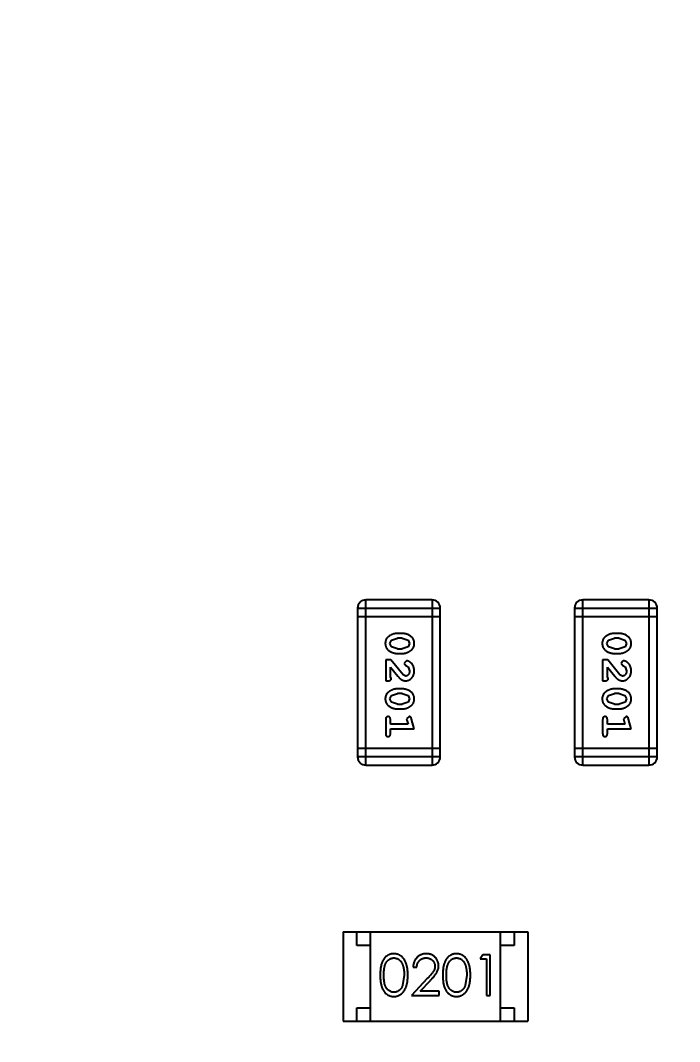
# Model space of a CAD drawing. Header units: inches. Extents: x -13 to 240, y -18 to 126.
# Drawn here: x 206.231 to 208.662, y 92.126 to 95.894 of the extents above; entities that cross this region are included whole.
import ezdxf

# ---------------------------------------------------------------- set-up
doc = ezdxf.new("R2010")
doc.units = ezdxf.units.IN
doc.header["$LTSCALE"] = 1.21
doc.header["$MEASUREMENT"] = 0
doc.header["$PDMODE"] = 3
doc.header["$PDSIZE"] = 0.3125
doc.layers.get('0').update_dxf_attribs({"linetype": 'CONTINUOUS'})
doc.layers.get('Defpoints').update_dxf_attribs({"linetype": 'CONTINUOUS'})
doc.layers.add('DIM', color=3, linetype='CONTINUOUS')
doc.styles.get("Standard").update_dxf_attribs({"font": 'txt', "width": 0.8})
doc.dimstyles.get("Standard").update_dxf_attribs({"dimtxt": 0.15625, "dimasz": 0.1875, "dimexe": 0.125, "dimexo": 0.0625, "dimgap": 0.09, "dimtad": 0, "dimtih": 1, "dimtoh": 1, "dimzin": 4, "dimdsep": 46, "dimtxsty": 'Standard', "dimblk": '_FILLED', "dimblk1": '_FILLED', "dimblk2": '_FILLED', "dimcen": 0.09, "dimazin": 1, "dimtp": 0.01, "dimtm": 0.01, "dimtfac": 1, "dimtofl": 0, "dimtmove": 0, "dimatfit": 3, "dimldrblk": '_FILLED', "dimfxl": 1, "dimtolj": 1, "dimtzin": 4, "dimarcsym": 0})

# ---------------------------------------------------------------- blocks, each defined once
blk = doc.blocks.new('_FILLED')
at = {"color": 0, "linetype": 'ByBlock'}
blk.add_solid([(0, 0), (-1, 0.1667), (-1, -0.1667)], dxfattribs=at)
blk = doc.blocks.new('*D57')
at = {"layer": 'Defpoints', "color": 0}
for p in [(222.3269, 99.4649), (198.0766, 63.4663), (232.488, 63.4663)]:
    blk.add_point(p, dxfattribs=at)
at = {"layer": 'DIM', "color": 0, "lineweight": -2}
for p, q in [((222.3894, 99.4649), (232.613, 99.4649)), ((232.488, 97.4649), (232.488, 84.489)), ((232.488, 65.4663), (232.488, 78.4423)), ((198.1391, 63.4663), (232.613, 63.4663))]:
    blk.add_line(p, q, dxfattribs=at)
at = {"layer": 'DIM', "color": 0, "lineweight": -2, "xscale": 2, "yscale": 2, "zscale": 2}
for p, rotation in [((232.488, 99.4649), 90), ((232.488, 63.4663), 270)]:
    blk.add_blockref('_FILLED', p, dxfattribs=dict(at, rotation=rotation))
at = {"layer": 'DIM', "color": 0, "insert": (232.488, 81.4656), "char_height": 2, "attachment_point": 5, "rotation": 90}
blk.add_mtext('\\A1;36.00', dxfattribs=at)

msp = doc.modelspace()

# ---------------------------------------------------------------- linework, layer by layer
at = {"color": 7, "linetype": 'Continuous'}
for p, q in [((207.5048, 93.1463), (207.5048, 93.7559)), ((207.7486, 93.7559), (207.5048, 93.7559)), ((207.7486, 93.7559), (207.7486, 93.1463)), ((208.3048, 93.1463), (208.3048, 93.7559)), ((208.5486, 93.7559), (208.3048, 93.7559)), ((208.5486, 93.7559), (208.5486, 93.1463)), ((207.4743, 93.7255), (207.4743, 93.1768)), ((207.4743, 93.7255), (207.7791, 93.7255)), ((207.4743, 93.695), (207.7791, 93.695)), ((207.7791, 93.1768), (207.7791, 93.7255)), ((208.2743, 93.7255), (208.2743, 93.1768)), ((208.2743, 93.7255), (208.5791, 93.7255)), ((208.2743, 93.695), (208.5791, 93.695)), ((208.5791, 93.1768), (208.5791, 93.7255)), ((207.599, 93.6071), (207.6213, 93.6147)), ((207.6387, 93.6321), (207.621, 93.6321)), ((207.6385, 93.6147), (207.6213, 93.6147)), ((207.6385, 93.6147), (207.6603, 93.6075)), ((208.399, 93.6071), (208.4213, 93.6147)), ((208.4387, 93.6321), (208.421, 93.6321)), ((208.4385, 93.6147), (208.4213, 93.6147)), ((208.4385, 93.6147), (208.4602, 93.6075)), ((207.5937, 93.595), (207.599, 93.6071)), ((207.5995, 93.5827), (207.5937, 93.595)), ((207.6213, 93.5754), (207.5995, 93.5827)), ((207.6608, 93.583), (207.6385, 93.5754)), ((207.6603, 93.6075), (207.6661, 93.5951)), ((207.6661, 93.5951), (207.6608, 93.583)), ((208.3937, 93.595), (208.399, 93.6071)), ((208.3995, 93.5827), (208.3937, 93.595)), ((208.4213, 93.5754), (208.3995, 93.5827)), ((208.4608, 93.583), (208.4385, 93.5754)), ((208.4602, 93.6075), (208.466, 93.5951)), ((208.466, 93.5951), (208.4608, 93.583)), ((207.621, 93.5581), (207.6387, 93.5581)), ((207.6213, 93.5754), (207.6385, 93.5754)), ((208.421, 93.5581), (208.4387, 93.5581)), ((208.4213, 93.5754), (208.4385, 93.5754)), ((207.578, 93.5345), (207.578, 93.4574)), ((207.5968, 93.5345), (207.578, 93.5345)), ((207.5953, 93.4716), (207.5953, 93.5078)), ((207.5953, 93.5078), (207.6223, 93.4742)), ((207.6418, 93.4795), (207.5968, 93.5345)), ((207.654, 93.5314), (207.6456, 93.5225)), ((207.6456, 93.5225), (207.6522, 93.5141)), ((207.6522, 93.5141), (207.6607, 93.5091)), ((207.6607, 93.5091), (207.6661, 93.4942)), ((208.3779, 93.5345), (208.3779, 93.4574)), ((208.3968, 93.5345), (208.3779, 93.5345)), ((208.3952, 93.4716), (208.3952, 93.5078)), ((208.3952, 93.5078), (208.4223, 93.4742)), ((208.4418, 93.4795), (208.3968, 93.5345)), ((208.454, 93.5314), (208.4456, 93.5225)), ((208.4456, 93.5225), (208.4522, 93.5141)), ((208.4522, 93.5141), (208.4607, 93.5091)), ((208.4607, 93.5091), (208.466, 93.4942)), ((207.5984, 93.4661), (207.5953, 93.4716)), ((207.6515, 93.4747), (207.6418, 93.4795)), ((208.3984, 93.4661), (208.3952, 93.4716)), ((208.4515, 93.4747), (208.4418, 93.4795)), ((207.578, 93.4574), (207.5858, 93.4574)), ((207.6387, 93.4275), (207.621, 93.4275)), ((208.3779, 93.4574), (208.3858, 93.4574)), ((208.4387, 93.4275), (208.421, 93.4275)), ((207.5937, 93.3904), (207.599, 93.4026)), ((207.5995, 93.3782), (207.5937, 93.3904)), ((207.599, 93.4026), (207.6213, 93.4102)), ((207.6385, 93.4102), (207.6213, 93.4102)), ((207.6385, 93.4102), (207.6603, 93.403)), ((207.6603, 93.403), (207.6661, 93.3906)), ((207.6661, 93.3906), (207.6608, 93.3785)), ((208.3937, 93.3904), (208.399, 93.4026)), ((208.3995, 93.3782), (208.3937, 93.3904)), ((208.399, 93.4026), (208.4213, 93.4102)), ((208.4385, 93.4102), (208.4213, 93.4102)), ((208.4385, 93.4102), (208.4602, 93.403)), ((208.4602, 93.403), (208.466, 93.3906)), ((208.466, 93.3906), (208.4608, 93.3785)), ((207.6213, 93.3709), (207.5995, 93.3782)), ((207.621, 93.3536), (207.6387, 93.3536)), ((207.6213, 93.3709), (207.6385, 93.3709)), ((207.6608, 93.3785), (207.6385, 93.3709)), ((208.4213, 93.3709), (208.3995, 93.3782)), ((208.421, 93.3536), (208.4387, 93.3536)), ((208.4213, 93.3709), (208.4385, 93.3709)), ((208.4608, 93.3785), (208.4385, 93.3709)), ((207.578, 93.3143), (207.578, 93.2624)), ((207.5953, 93.297), (207.5953, 93.3143)), ((207.6643, 93.3253), (207.655, 93.3174)), ((207.655, 93.3174), (207.6561, 93.312)), ((207.6834, 93.2797), (207.6735, 93.3162)), ((208.3779, 93.3143), (208.3779, 93.2624)), ((208.3952, 93.297), (208.3952, 93.3143)), ((208.4643, 93.3253), (208.455, 93.3174)), ((208.455, 93.3174), (208.4561, 93.312)), ((208.4833, 93.2797), (208.4735, 93.3162)), ((207.6602, 93.297), (207.5953, 93.297)), ((207.5953, 93.2624), (207.5953, 93.2797)), ((207.5953, 93.2797), (207.6834, 93.2797)), ((207.6561, 93.312), (207.6602, 93.297)), ((208.4602, 93.297), (208.3952, 93.297)), ((208.3952, 93.2624), (208.3952, 93.2797)), ((208.3952, 93.2797), (208.4833, 93.2797)), ((208.4561, 93.312), (208.4602, 93.297)), ((207.7791, 93.2073), (207.4743, 93.2073)), ((208.5791, 93.2073), (208.2743, 93.2073)), ((207.7791, 93.1768), (207.4743, 93.1768)), ((208.5791, 93.1768), (208.2743, 93.1768)), ((207.5048, 93.1463), (207.7486, 93.1463)), ((208.3048, 93.1463), (208.5486, 93.1463)), ((207.4215, 92.5312), (207.4215, 92.2012)), ((207.4215, 92.5312), (208.1015, 92.5312)), ((207.4715, 92.4812), (207.4715, 92.5312)), ((207.5215, 92.2012), (207.5215, 92.5312)), ((208.0015, 92.2012), (208.0015, 92.5312)), ((208.0515, 92.5312), (208.0515, 92.4812)), ((208.1015, 92.5312), (208.1015, 92.2012)), ((207.5215, 92.4812), (207.4715, 92.4812)), ((208.0515, 92.4812), (208.0015, 92.4812)), ((207.9356, 92.4465), (207.9268, 92.4311)), ((207.9268, 92.4311), (207.9499, 92.4311)), ((207.9633, 92.4465), (207.9356, 92.4465)), ((207.9499, 92.4311), (207.9499, 92.2965)), ((207.9633, 92.2965), (207.9633, 92.4465)), ((207.646, 92.3715), (207.6403, 92.3338)), ((207.6787, 92.4004), (207.6922, 92.4004)), ((207.8768, 92.3715), (207.8711, 92.3338)), ((207.7311, 92.3586), (207.6729, 92.2965)), ((207.7051, 92.3119), (207.7426, 92.352)), ((207.6729, 92.2965), (207.7749, 92.2965)), ((207.7749, 92.3119), (207.7051, 92.3119)), ((207.7749, 92.2965), (207.7749, 92.3119)), ((207.9499, 92.2965), (207.9633, 92.2965)), ((207.4715, 92.2012), (207.4715, 92.2512)), ((207.4715, 92.2512), (207.5215, 92.2512)), ((208.0015, 92.2512), (208.0515, 92.2512)), ((208.0515, 92.2512), (208.0515, 92.2012)), ((207.4215, 92.2012), (208.1015, 92.2012))]:
    msp.add_line(p, q, dxfattribs=at)
for centre, start, end in [((207.5048, 93.7255), 90, 180), ((207.7486, 93.7255), 0, 90), ((208.3048, 93.7255), 90, 180), ((208.5486, 93.7255), 0, 90), ((207.5048, 93.1768), 180, 270), ((207.7486, 93.1768), 270, 0), ((208.3048, 93.1768), 180, 270), ((208.5486, 93.1768), 270, 0)]:
    msp.add_arc(centre, 0.0305, start, end, dxfattribs=at)
for points, knots in [([(207.621, 93.6321), (207.6199, 93.632), (207.6178, 93.632), (207.6146, 93.6317), (207.6115, 93.6312), (207.6084, 93.6305), (207.6053, 93.6296), (207.6024, 93.6285), (207.5994, 93.6272), (207.5965, 93.6258), (207.5938, 93.6242), (207.5912, 93.6226), (207.5889, 93.6209), (207.5868, 93.6193), (207.585, 93.6176), (207.5833, 93.6159), (207.5819, 93.6141), (207.5803, 93.6118), (207.5787, 93.6086), (207.5774, 93.6044), (207.5765, 93.5998), (207.5764, 93.5967), (207.5764, 93.595)], [0, 0, 0, 0, 0.049886, 0.09882, 0.148132, 0.19689, 0.246038, 0.295176, 0.345305, 0.395692, 0.445312, 0.491875, 0.535813, 0.577009, 0.616081, 0.652689, 0.687585, 0.720206, 0.785062, 0.85223, 0.923759, 1, 1, 1, 1]), ([(207.6834, 93.5953), (207.6833, 93.5967), (207.6832, 93.5995), (207.6825, 93.6036), (207.6814, 93.6074), (207.6798, 93.611), (207.6778, 93.6143), (207.6753, 93.6173), (207.6723, 93.6201), (207.6689, 93.6226), (207.6653, 93.6248), (207.6616, 93.6267), (207.6579, 93.6284), (207.6541, 93.6297), (207.6504, 93.6308), (207.6465, 93.6315), (207.6426, 93.632), (207.64, 93.632), (207.6387, 93.6321)], [0, 0, 0, 0, 0.06692, 0.130834, 0.19258, 0.252759, 0.312631, 0.373411, 0.436359, 0.501894, 0.568244, 0.632472, 0.69556, 0.757163, 0.818592, 0.878885, 0.939235, 1, 1, 1, 1]), ([(208.421, 93.6321), (208.4199, 93.632), (208.4178, 93.632), (208.4146, 93.6317), (208.4115, 93.6312), (208.4084, 93.6305), (208.4053, 93.6296), (208.4024, 93.6285), (208.3994, 93.6272), (208.3965, 93.6258), (208.3938, 93.6242), (208.3912, 93.6226), (208.3889, 93.6209), (208.3868, 93.6193), (208.3849, 93.6176), (208.3833, 93.6159), (208.3819, 93.6141), (208.3803, 93.6118), (208.3787, 93.6086), (208.3773, 93.6044), (208.3765, 93.5998), (208.3764, 93.5967), (208.3764, 93.595)], [0, 0, 0, 0, 0.049886, 0.09882, 0.148132, 0.19689, 0.246038, 0.295176, 0.345305, 0.395692, 0.445312, 0.491875, 0.535813, 0.577009, 0.616081, 0.652689, 0.687585, 0.720206, 0.785062, 0.85223, 0.923759, 1, 1, 1, 1]), ([(208.4833, 93.5953), (208.4833, 93.5967), (208.4832, 93.5995), (208.4825, 93.6036), (208.4814, 93.6074), (208.4798, 93.611), (208.4777, 93.6143), (208.4752, 93.6173), (208.4723, 93.6201), (208.4689, 93.6226), (208.4653, 93.6248), (208.4616, 93.6267), (208.4579, 93.6284), (208.4541, 93.6297), (208.4503, 93.6308), (208.4465, 93.6315), (208.4426, 93.632), (208.44, 93.632), (208.4387, 93.6321)], [0, 0, 0, 0, 0.06692, 0.130834, 0.19258, 0.252759, 0.312631, 0.373411, 0.436359, 0.501894, 0.568244, 0.632472, 0.69556, 0.757163, 0.818592, 0.878885, 0.939235, 1, 1, 1, 1]), ([(207.5764, 93.595), (207.5764, 93.5936), (207.5765, 93.5907), (207.5772, 93.5867), (207.5783, 93.5828), (207.5799, 93.5792), (207.5819, 93.5759), (207.5845, 93.5729), (207.5874, 93.5701), (207.5908, 93.5676), (207.5944, 93.5654), (207.5981, 93.5635), (207.6018, 93.5618), (207.6055, 93.5605), (207.6094, 93.5594), (207.6132, 93.5586), (207.6171, 93.5582), (207.6197, 93.5581), (207.621, 93.5581)], [0, 0, 0, 0, 0.067217, 0.131051, 0.19272, 0.252824, 0.312745, 0.373449, 0.436041, 0.501494, 0.567761, 0.632087, 0.695096, 0.757109, 0.817993, 0.878657, 0.939311, 1, 1, 1, 1]), ([(207.6387, 93.5581), (207.6398, 93.5581), (207.642, 93.5582), (207.6452, 93.5585), (207.6483, 93.559), (207.6514, 93.5597), (207.6544, 93.5606), (207.6575, 93.5617), (207.6604, 93.563), (207.6633, 93.5645), (207.666, 93.5661), (207.6686, 93.5677), (207.6709, 93.5694), (207.673, 93.5711), (207.6749, 93.5728), (207.6765, 93.5745), (207.6779, 93.5762), (207.6795, 93.5786), (207.6811, 93.5817), (207.6824, 93.5859), (207.6832, 93.5905), (207.6833, 93.5936), (207.6834, 93.5953)], [0, 0, 0, 0, 0.049855, 0.099516, 0.148482, 0.19758, 0.246804, 0.296268, 0.346517, 0.397047, 0.446826, 0.49336, 0.537801, 0.579207, 0.617974, 0.654833, 0.689171, 0.722088, 0.786392, 0.853518, 0.924186, 1, 1, 1, 1]), ([(208.3764, 93.595), (208.3764, 93.5936), (208.3765, 93.5907), (208.3772, 93.5867), (208.3783, 93.5828), (208.3799, 93.5792), (208.3819, 93.5759), (208.3845, 93.5729), (208.3874, 93.5701), (208.3908, 93.5676), (208.3944, 93.5654), (208.3981, 93.5635), (208.4018, 93.5618), (208.4055, 93.5605), (208.4093, 93.5594), (208.4132, 93.5586), (208.4171, 93.5582), (208.4197, 93.5581), (208.421, 93.5581)], [0, 0, 0, 0, 0.067217, 0.131051, 0.19272, 0.252824, 0.312745, 0.373449, 0.436041, 0.501494, 0.567761, 0.632087, 0.695096, 0.757109, 0.817993, 0.878657, 0.939311, 1, 1, 1, 1]), ([(208.4387, 93.5581), (208.4398, 93.5581), (208.442, 93.5582), (208.4451, 93.5585), (208.4483, 93.559), (208.4514, 93.5597), (208.4544, 93.5606), (208.4574, 93.5617), (208.4604, 93.563), (208.4633, 93.5645), (208.466, 93.5661), (208.4686, 93.5677), (208.4709, 93.5694), (208.473, 93.5711), (208.4749, 93.5728), (208.4765, 93.5745), (208.4779, 93.5762), (208.4795, 93.5786), (208.4811, 93.5817), (208.4824, 93.5859), (208.4832, 93.5905), (208.4833, 93.5936), (208.4833, 93.5953)], [0, 0, 0, 0, 0.049855, 0.099516, 0.148482, 0.19758, 0.246804, 0.296268, 0.346517, 0.397047, 0.446826, 0.49336, 0.537801, 0.579207, 0.617974, 0.654833, 0.689171, 0.722088, 0.786392, 0.853518, 0.924186, 1, 1, 1, 1]), ([(207.6834, 93.4941), (207.6833, 93.4958), (207.6832, 93.4992), (207.6823, 93.5041), (207.6809, 93.5088), (207.6789, 93.5133), (207.6765, 93.5175), (207.6736, 93.5211), (207.6704, 93.5243), (207.6668, 93.5268), (207.6632, 93.5288), (207.6599, 93.5302), (207.6569, 93.5312), (207.6549, 93.5313), (207.654, 93.5314)], [0, 0, 0, 0, 0.098286, 0.193983, 0.289056, 0.384352, 0.477435, 0.566197, 0.652355, 0.737986, 0.818188, 0.887401, 0.94802, 1, 1, 1, 1]), ([(208.4833, 93.4941), (208.4833, 93.4958), (208.4832, 93.4992), (208.4823, 93.5041), (208.4809, 93.5088), (208.4789, 93.5133), (208.4765, 93.5175), (208.4736, 93.5211), (208.4704, 93.5243), (208.4668, 93.5268), (208.4632, 93.5288), (208.4599, 93.5302), (208.4569, 93.5312), (208.4549, 93.5313), (208.454, 93.5314)], [0, 0, 0, 0, 0.098286, 0.193983, 0.289056, 0.384352, 0.477435, 0.566197, 0.652355, 0.737986, 0.818188, 0.887401, 0.94802, 1, 1, 1, 1]), ([(207.5858, 93.4574), (207.5869, 93.4575), (207.5889, 93.4575), (207.5916, 93.4579), (207.5938, 93.4586), (207.5956, 93.4597), (207.5969, 93.461), (207.5978, 93.4625), (207.5983, 93.4642), (207.5984, 93.4654), (207.5984, 93.4661)], [0, 0, 0, 0, 0.1844, 0.34094, 0.473574, 0.586824, 0.690029, 0.789175, 0.890445, 1, 1, 1, 1]), ([(207.6223, 93.4742), (207.6231, 93.4733), (207.6246, 93.4716), (207.6268, 93.4693), (207.6289, 93.4671), (207.6309, 93.4653), (207.6327, 93.4637), (207.6345, 93.4623), (207.6362, 93.4612), (207.6382, 93.4601), (207.6408, 93.459), (207.6439, 93.4581), (207.6472, 93.4575), (207.6495, 93.4575), (207.6506, 93.4574)], [0, 0, 0, 0, 0.103002, 0.197728, 0.285279, 0.365235, 0.437224, 0.502446, 0.560545, 0.611446, 0.707576, 0.80349, 0.900532, 1, 1, 1, 1]), ([(207.6506, 93.4574), (207.6517, 93.4575), (207.6539, 93.4575), (207.6571, 93.458), (207.6602, 93.4588), (207.6632, 93.46), (207.6661, 93.4614), (207.6688, 93.4632), (207.6714, 93.4653), (207.6738, 93.4677), (207.6761, 93.4704), (207.678, 93.4732), (207.6797, 93.4762), (207.681, 93.4795), (207.6821, 93.4829), (207.6828, 93.4864), (207.6833, 93.4902), (207.6833, 93.4928), (207.6834, 93.4941)], [0, 0, 0, 0, 0.060981, 0.120256, 0.178148, 0.236115, 0.293993, 0.352864, 0.413358, 0.476056, 0.539296, 0.602396, 0.665116, 0.728325, 0.792919, 0.859317, 0.928302, 1, 1, 1, 1]), ([(207.6661, 93.4942), (207.666, 93.4928), (207.6659, 93.4901), (207.6651, 93.4863), (207.6637, 93.4829), (207.6618, 93.4801), (207.6595, 93.4777), (207.657, 93.476), (207.6543, 93.4749), (207.6525, 93.4748), (207.6515, 93.4747)], [0, 0, 0, 0, 0.156344, 0.299348, 0.4327, 0.561, 0.682299, 0.791883, 0.89611, 1, 1, 1, 1]), ([(208.3858, 93.4574), (208.3869, 93.4575), (208.3889, 93.4575), (208.3916, 93.4579), (208.3938, 93.4586), (208.3955, 93.4597), (208.3968, 93.461), (208.3977, 93.4625), (208.3983, 93.4642), (208.3984, 93.4654), (208.3984, 93.4661)], [0, 0, 0, 0, 0.1844, 0.34094, 0.473574, 0.586824, 0.690029, 0.789175, 0.890445, 1, 1, 1, 1]), ([(208.4223, 93.4742), (208.4231, 93.4733), (208.4245, 93.4716), (208.4268, 93.4693), (208.4289, 93.4671), (208.4309, 93.4653), (208.4327, 93.4637), (208.4345, 93.4623), (208.4361, 93.4612), (208.4382, 93.4601), (208.4407, 93.459), (208.4439, 93.4581), (208.4472, 93.4575), (208.4494, 93.4575), (208.4506, 93.4574)], [0, 0, 0, 0, 0.103002, 0.197728, 0.285279, 0.365235, 0.437224, 0.502446, 0.560545, 0.611446, 0.707576, 0.80349, 0.900532, 1, 1, 1, 1]), ([(208.4506, 93.4574), (208.4517, 93.4575), (208.4539, 93.4575), (208.4571, 93.458), (208.4602, 93.4588), (208.4632, 93.46), (208.4661, 93.4614), (208.4688, 93.4632), (208.4714, 93.4653), (208.4738, 93.4677), (208.476, 93.4704), (208.478, 93.4732), (208.4797, 93.4762), (208.481, 93.4795), (208.482, 93.4829), (208.4828, 93.4864), (208.4833, 93.4902), (208.4833, 93.4928), (208.4833, 93.4941)], [0, 0, 0, 0, 0.060981, 0.120256, 0.178148, 0.236115, 0.293993, 0.352864, 0.413358, 0.476056, 0.539296, 0.602396, 0.665116, 0.728325, 0.792919, 0.859317, 0.928302, 1, 1, 1, 1]), ([(208.466, 93.4942), (208.466, 93.4928), (208.4659, 93.4901), (208.4651, 93.4863), (208.4637, 93.4829), (208.4618, 93.4801), (208.4595, 93.4777), (208.457, 93.476), (208.4543, 93.4749), (208.4524, 93.4748), (208.4515, 93.4747)], [0, 0, 0, 0, 0.156344, 0.299348, 0.4327, 0.561, 0.682299, 0.791883, 0.89611, 1, 1, 1, 1]), ([(207.621, 93.4275), (207.6199, 93.4275), (207.6178, 93.4275), (207.6146, 93.4272), (207.6115, 93.4267), (207.6084, 93.426), (207.6053, 93.4251), (207.6024, 93.424), (207.5994, 93.4227), (207.5965, 93.4213), (207.5938, 93.4197), (207.5912, 93.4181), (207.5889, 93.4164), (207.5868, 93.4148), (207.585, 93.4131), (207.5833, 93.4114), (207.5819, 93.4096), (207.5803, 93.4073), (207.5787, 93.4041), (207.5774, 93.3999), (207.5765, 93.3953), (207.5764, 93.3921), (207.5764, 93.3905)], [0, 0, 0, 0, 0.049886, 0.09882, 0.148132, 0.19689, 0.246038, 0.295176, 0.345305, 0.395692, 0.445312, 0.491875, 0.535813, 0.577009, 0.616081, 0.652689, 0.687585, 0.720206, 0.785062, 0.85223, 0.923759, 1, 1, 1, 1]), ([(207.6834, 93.3907), (207.6833, 93.3922), (207.6832, 93.395), (207.6825, 93.3991), (207.6814, 93.4029), (207.6798, 93.4065), (207.6778, 93.4098), (207.6753, 93.4128), (207.6723, 93.4156), (207.6689, 93.4181), (207.6653, 93.4203), (207.6616, 93.4222), (207.6579, 93.4239), (207.6541, 93.4252), (207.6504, 93.4263), (207.6465, 93.427), (207.6426, 93.4275), (207.64, 93.4275), (207.6387, 93.4275)], [0, 0, 0, 0, 0.06692, 0.130834, 0.19258, 0.252759, 0.312631, 0.373411, 0.436359, 0.501894, 0.568244, 0.632472, 0.69556, 0.757163, 0.818592, 0.878885, 0.939235, 1, 1, 1, 1]), ([(208.421, 93.4275), (208.4199, 93.4275), (208.4178, 93.4275), (208.4146, 93.4272), (208.4115, 93.4267), (208.4084, 93.426), (208.4053, 93.4251), (208.4024, 93.424), (208.3994, 93.4227), (208.3965, 93.4213), (208.3938, 93.4197), (208.3912, 93.4181), (208.3889, 93.4164), (208.3868, 93.4148), (208.3849, 93.4131), (208.3833, 93.4114), (208.3819, 93.4096), (208.3803, 93.4073), (208.3787, 93.4041), (208.3773, 93.3999), (208.3765, 93.3953), (208.3764, 93.3921), (208.3764, 93.3905)], [0, 0, 0, 0, 0.049886, 0.09882, 0.148132, 0.19689, 0.246038, 0.295176, 0.345305, 0.395692, 0.445312, 0.491875, 0.535813, 0.577009, 0.616081, 0.652689, 0.687585, 0.720206, 0.785062, 0.85223, 0.923759, 1, 1, 1, 1]), ([(208.4833, 93.3907), (208.4833, 93.3922), (208.4832, 93.395), (208.4825, 93.3991), (208.4814, 93.4029), (208.4798, 93.4065), (208.4777, 93.4098), (208.4752, 93.4128), (208.4723, 93.4156), (208.4689, 93.4181), (208.4653, 93.4203), (208.4616, 93.4222), (208.4579, 93.4239), (208.4541, 93.4252), (208.4503, 93.4263), (208.4465, 93.427), (208.4426, 93.4275), (208.44, 93.4275), (208.4387, 93.4275)], [0, 0, 0, 0, 0.06692, 0.130834, 0.19258, 0.252759, 0.312631, 0.373411, 0.436359, 0.501894, 0.568244, 0.632472, 0.69556, 0.757163, 0.818592, 0.878885, 0.939235, 1, 1, 1, 1]), ([(207.5764, 93.3905), (207.5764, 93.3891), (207.5765, 93.3862), (207.5772, 93.3821), (207.5783, 93.3783), (207.5799, 93.3747), (207.5819, 93.3714), (207.5845, 93.3684), (207.5874, 93.3656), (207.5908, 93.3631), (207.5944, 93.3609), (207.5981, 93.359), (207.6018, 93.3573), (207.6055, 93.3559), (207.6094, 93.3549), (207.6132, 93.3541), (207.6171, 93.3537), (207.6197, 93.3536), (207.621, 93.3536)], [0, 0, 0, 0, 0.067217, 0.131051, 0.19272, 0.252824, 0.312745, 0.373449, 0.436041, 0.501494, 0.567761, 0.632087, 0.695096, 0.757109, 0.817993, 0.878657, 0.939311, 1, 1, 1, 1]), ([(207.6387, 93.3536), (207.6398, 93.3536), (207.642, 93.3537), (207.6452, 93.354), (207.6483, 93.3545), (207.6514, 93.3552), (207.6544, 93.3561), (207.6575, 93.3572), (207.6604, 93.3585), (207.6633, 93.36), (207.666, 93.3616), (207.6686, 93.3632), (207.6709, 93.3649), (207.673, 93.3665), (207.6749, 93.3683), (207.6765, 93.37), (207.6779, 93.3717), (207.6795, 93.3741), (207.6811, 93.3772), (207.6824, 93.3814), (207.6832, 93.386), (207.6833, 93.3891), (207.6834, 93.3907)], [0, 0, 0, 0, 0.049855, 0.099516, 0.148482, 0.19758, 0.246804, 0.296268, 0.346517, 0.397047, 0.446826, 0.49336, 0.537801, 0.579207, 0.617974, 0.654833, 0.689171, 0.722088, 0.786392, 0.853518, 0.924186, 1, 1, 1, 1]), ([(208.3764, 93.3905), (208.3764, 93.3891), (208.3765, 93.3862), (208.3772, 93.3821), (208.3783, 93.3783), (208.3799, 93.3747), (208.3819, 93.3714), (208.3845, 93.3684), (208.3874, 93.3656), (208.3908, 93.3631), (208.3944, 93.3609), (208.3981, 93.359), (208.4018, 93.3573), (208.4055, 93.3559), (208.4093, 93.3549), (208.4132, 93.3541), (208.4171, 93.3537), (208.4197, 93.3536), (208.421, 93.3536)], [0, 0, 0, 0, 0.067217, 0.131051, 0.19272, 0.252824, 0.312745, 0.373449, 0.436041, 0.501494, 0.567761, 0.632087, 0.695096, 0.757109, 0.817993, 0.878657, 0.939311, 1, 1, 1, 1]), ([(208.4387, 93.3536), (208.4398, 93.3536), (208.442, 93.3537), (208.4451, 93.354), (208.4483, 93.3545), (208.4514, 93.3552), (208.4544, 93.3561), (208.4574, 93.3572), (208.4604, 93.3585), (208.4633, 93.36), (208.466, 93.3616), (208.4686, 93.3632), (208.4709, 93.3649), (208.473, 93.3665), (208.4749, 93.3683), (208.4765, 93.37), (208.4779, 93.3717), (208.4795, 93.3741), (208.4811, 93.3772), (208.4824, 93.3814), (208.4832, 93.386), (208.4833, 93.3891), (208.4833, 93.3907)], [0, 0, 0, 0, 0.049855, 0.099516, 0.148482, 0.19758, 0.246804, 0.296268, 0.346517, 0.397047, 0.446826, 0.49336, 0.537801, 0.579207, 0.617974, 0.654833, 0.689171, 0.722088, 0.786392, 0.853518, 0.924186, 1, 1, 1, 1]), ([(207.5866, 93.3253), (207.586, 93.3253), (207.5848, 93.3252), (207.5831, 93.3247), (207.5816, 93.3239), (207.5803, 93.3227), (207.5792, 93.3211), (207.5785, 93.3192), (207.578, 93.3169), (207.578, 93.3152), (207.578, 93.3143)], [0, 0, 0, 0, 0.115051, 0.223278, 0.329269, 0.437893, 0.554681, 0.682591, 0.83103, 1, 1, 1, 1]), ([(207.5953, 93.3143), (207.5952, 93.3152), (207.5952, 93.3169), (207.5947, 93.3192), (207.594, 93.3211), (207.5929, 93.3227), (207.5916, 93.3238), (207.5901, 93.3247), (207.5884, 93.3252), (207.5872, 93.3253), (207.5866, 93.3253)], [0, 0, 0, 0, 0.169102, 0.317658, 0.446239, 0.563118, 0.671828, 0.776546, 0.884858, 1, 1, 1, 1]), ([(207.6735, 93.3162), (207.6732, 93.3171), (207.6727, 93.3187), (207.6719, 93.3207), (207.671, 93.3224), (207.67, 93.3236), (207.6688, 93.3244), (207.6675, 93.3249), (207.6659, 93.3252), (207.6649, 93.3253), (207.6643, 93.3253)], [0, 0, 0, 0, 0.187321, 0.344927, 0.475328, 0.579604, 0.674244, 0.773631, 0.882025, 1, 1, 1, 1]), ([(208.3866, 93.3253), (208.386, 93.3253), (208.3848, 93.3252), (208.3831, 93.3247), (208.3816, 93.3239), (208.3803, 93.3227), (208.3792, 93.3211), (208.3785, 93.3192), (208.378, 93.3169), (208.378, 93.3152), (208.3779, 93.3143)], [0, 0, 0, 0, 0.115051, 0.223278, 0.329269, 0.437893, 0.554681, 0.682591, 0.83103, 1, 1, 1, 1]), ([(208.3952, 93.3143), (208.3952, 93.3152), (208.3952, 93.3169), (208.3947, 93.3192), (208.394, 93.3211), (208.3929, 93.3227), (208.3916, 93.3238), (208.3901, 93.3247), (208.3884, 93.3252), (208.3872, 93.3253), (208.3866, 93.3253)], [0, 0, 0, 0, 0.169102, 0.317658, 0.446239, 0.563118, 0.671828, 0.776546, 0.884858, 1, 1, 1, 1]), ([(208.4735, 93.3162), (208.4732, 93.3171), (208.4727, 93.3187), (208.4719, 93.3207), (208.471, 93.3224), (208.47, 93.3236), (208.4688, 93.3244), (208.4674, 93.3249), (208.4659, 93.3252), (208.4649, 93.3253), (208.4643, 93.3253)], [0, 0, 0, 0, 0.187321, 0.344927, 0.475328, 0.579604, 0.674244, 0.773631, 0.882025, 1, 1, 1, 1]), ([(207.578, 93.2624), (207.578, 93.2615), (207.578, 93.2598), (207.5785, 93.2575), (207.5792, 93.2555), (207.5803, 93.254), (207.5816, 93.2528), (207.5831, 93.252), (207.5848, 93.2514), (207.586, 93.2514), (207.5866, 93.2513)], [0, 0, 0, 0, 0.169012, 0.317488, 0.445429, 0.560977, 0.67065, 0.776666, 0.88492, 1, 1, 1, 1]), ([(207.5866, 93.2513), (207.5872, 93.2514), (207.5884, 93.2514), (207.5901, 93.2519), (207.5916, 93.2528), (207.5929, 93.254), (207.594, 93.2555), (207.5947, 93.2575), (207.5952, 93.2598), (207.5952, 93.2615), (207.5953, 93.2624)], [0, 0, 0, 0, 0.11517, 0.223509, 0.328254, 0.438012, 0.553651, 0.682263, 0.830856, 1, 1, 1, 1]), ([(208.3779, 93.2624), (208.378, 93.2615), (208.378, 93.2598), (208.3785, 93.2575), (208.3792, 93.2555), (208.3803, 93.254), (208.3816, 93.2528), (208.3831, 93.252), (208.3848, 93.2514), (208.386, 93.2514), (208.3866, 93.2513)], [0, 0, 0, 0, 0.169012, 0.317488, 0.445429, 0.560977, 0.67065, 0.776666, 0.88492, 1, 1, 1, 1]), ([(208.3866, 93.2513), (208.3872, 93.2514), (208.3884, 93.2514), (208.3901, 93.2519), (208.3916, 93.2528), (208.3929, 93.254), (208.394, 93.2555), (208.3947, 93.2575), (208.3952, 93.2598), (208.3952, 93.2615), (208.3952, 93.2624)], [0, 0, 0, 0, 0.11517, 0.223509, 0.328254, 0.438012, 0.553651, 0.682263, 0.830856, 1, 1, 1, 1]), ([(207.6077, 92.4504), (207.6065, 92.4503), (207.6042, 92.4503), (207.6007, 92.4499), (207.5974, 92.4492), (207.5941, 92.4483), (207.5909, 92.4471), (207.5877, 92.4457), (207.5847, 92.444), (207.5818, 92.442), (207.579, 92.4398), (207.5763, 92.4374), (207.5738, 92.4346), (207.5715, 92.4317), (207.5694, 92.4285), (207.5673, 92.425), (207.5655, 92.4213), (207.5638, 92.4173), (207.5623, 92.413), (207.5611, 92.4083), (207.5599, 92.4032), (207.5591, 92.3977), (207.5584, 92.3917), (207.5579, 92.3853), (207.5576, 92.3785), (207.5576, 92.3739), (207.5576, 92.3715)], [0, 0, 0, 0, 0.033742, 0.066533, 0.099153, 0.13154, 0.164087, 0.196563, 0.229707, 0.263315, 0.297504, 0.331686, 0.366482, 0.4021, 0.438958, 0.476748, 0.515985, 0.556589, 0.599519, 0.645765, 0.695487, 0.748721, 0.805687, 0.866754, 0.931405, 1, 1, 1, 1]), ([(207.6595, 92.3715), (207.6595, 92.3738), (207.6594, 92.3783), (207.6591, 92.3848), (207.6586, 92.391), (207.6578, 92.3969), (207.6569, 92.4023), (207.6557, 92.4075), (207.6543, 92.4122), (207.6527, 92.4166), (207.6509, 92.4207), (207.649, 92.4246), (207.6469, 92.4281), (207.6446, 92.4314), (207.6422, 92.4344), (207.6396, 92.4372), (207.6369, 92.4397), (207.634, 92.442), (207.6311, 92.444), (207.628, 92.4457), (207.6248, 92.4471), (207.6215, 92.4483), (207.6182, 92.4492), (207.6148, 92.4499), (207.6113, 92.4503), (207.6089, 92.4503), (207.6077, 92.4504)], [0, 0, 0, 0, 0.065278, 0.127205, 0.186168, 0.241675, 0.294115, 0.343609, 0.390387, 0.434463, 0.476646, 0.517002, 0.555936, 0.593716, 0.630057, 0.665601, 0.700745, 0.734917, 0.768681, 0.802087, 0.834849, 0.867433, 0.900138, 0.932806, 0.966212, 1, 1, 1, 1]), ([(207.7276, 92.4504), (207.726, 92.4503), (207.7227, 92.4503), (207.7178, 92.4496), (207.7132, 92.4485), (207.7088, 92.4469), (207.7046, 92.4449), (207.7005, 92.4425), (207.6967, 92.4397), (207.6932, 92.4363), (207.6899, 92.4327), (207.687, 92.4288), (207.6846, 92.4247), (207.6826, 92.4203), (207.6809, 92.4157), (207.6798, 92.4108), (207.679, 92.4057), (207.6788, 92.4022), (207.6787, 92.4004)], [0, 0, 0, 0, 0.06445, 0.126725, 0.187421, 0.247417, 0.306749, 0.366595, 0.427749, 0.490235, 0.553031, 0.614805, 0.676505, 0.738096, 0.801021, 0.864897, 0.931209, 1, 1, 1, 1]), ([(207.7729, 92.4058), (207.7729, 92.4073), (207.7728, 92.4102), (207.7722, 92.4145), (207.7712, 92.4186), (207.7699, 92.4227), (207.7681, 92.4265), (207.7659, 92.4302), (207.7634, 92.4338), (207.7605, 92.4371), (207.7573, 92.4403), (207.7537, 92.4429), (207.75, 92.4452), (207.746, 92.4472), (207.7417, 92.4486), (207.7372, 92.4496), (207.7325, 92.4503), (207.7293, 92.4503), (207.7276, 92.4504)], [0, 0, 0, 0, 0.06271, 0.123347, 0.183401, 0.242828, 0.302097, 0.36242, 0.423725, 0.487032, 0.550491, 0.612709, 0.674265, 0.73617, 0.799211, 0.863483, 0.930525, 1, 1, 1, 1]), ([(207.8385, 92.4504), (207.8373, 92.4503), (207.835, 92.4503), (207.8315, 92.4499), (207.8281, 92.4492), (207.8249, 92.4483), (207.8216, 92.4471), (207.8185, 92.4457), (207.8155, 92.444), (207.8125, 92.442), (207.8097, 92.4398), (207.8071, 92.4374), (207.8046, 92.4346), (207.8023, 92.4317), (207.8001, 92.4285), (207.7981, 92.425), (207.7963, 92.4213), (207.7946, 92.4173), (207.7931, 92.413), (207.7918, 92.4083), (207.7907, 92.4032), (207.7899, 92.3977), (207.7892, 92.3917), (207.7887, 92.3853), (207.7884, 92.3785), (207.7883, 92.3739), (207.7883, 92.3715)], [0, 0, 0, 0, 0.033742, 0.066533, 0.099153, 0.13154, 0.164087, 0.196563, 0.229707, 0.263315, 0.297504, 0.331686, 0.366482, 0.4021, 0.438958, 0.476748, 0.515985, 0.556589, 0.599519, 0.645765, 0.695487, 0.748721, 0.805687, 0.866754, 0.931405, 1, 1, 1, 1]), ([(207.8903, 92.3715), (207.8902, 92.3738), (207.8902, 92.3783), (207.8899, 92.3848), (207.8893, 92.391), (207.8886, 92.3969), (207.8876, 92.4023), (207.8865, 92.4075), (207.8851, 92.4122), (207.8835, 92.4166), (207.8816, 92.4207), (207.8797, 92.4246), (207.8776, 92.4281), (207.8754, 92.4314), (207.873, 92.4344), (207.8704, 92.4372), (207.8677, 92.4397), (207.8648, 92.442), (207.8618, 92.444), (207.8587, 92.4457), (207.8556, 92.4471), (207.8523, 92.4483), (207.849, 92.4492), (207.8456, 92.4499), (207.842, 92.4503), (207.8397, 92.4503), (207.8385, 92.4504)], [0, 0, 0, 0, 0.065278, 0.127205, 0.186168, 0.241675, 0.294115, 0.343609, 0.390387, 0.434463, 0.476646, 0.517002, 0.555936, 0.593716, 0.630057, 0.665601, 0.700745, 0.734917, 0.768681, 0.802087, 0.834849, 0.867433, 0.900138, 0.932806, 0.966212, 1, 1, 1, 1]), ([(207.571, 92.3715), (207.571, 92.3735), (207.571, 92.3774), (207.5713, 92.3831), (207.5716, 92.3884), (207.5722, 92.3933), (207.5728, 92.3978), (207.5736, 92.4019), (207.5745, 92.4057), (207.5756, 92.4091), (207.5768, 92.4122), (207.5782, 92.4151), (207.5797, 92.4178), (207.5813, 92.4203), (207.5831, 92.4227), (207.585, 92.4248), (207.587, 92.4267), (207.5898, 92.429), (207.5936, 92.4313), (207.5983, 92.4335), (207.6032, 92.4347), (207.6065, 92.4349), (207.6082, 92.435)], [0, 0, 0, 0, 0.073302, 0.142286, 0.206253, 0.266017, 0.321612, 0.372532, 0.419497, 0.462398, 0.502825, 0.541489, 0.579034, 0.615143, 0.650298, 0.684912, 0.718701, 0.752189, 0.817245, 0.879117, 0.939613, 1, 1, 1, 1]), ([(207.6082, 92.435), (207.6098, 92.4349), (207.6131, 92.4347), (207.6179, 92.4335), (207.6226, 92.4313), (207.6263, 92.429), (207.6292, 92.4267), (207.6313, 92.4247), (207.6332, 92.4225), (207.635, 92.42), (207.6367, 92.4173), (207.6383, 92.4143), (207.6397, 92.4112), (207.641, 92.4077), (207.6422, 92.4041), (207.6433, 92.4002), (207.6441, 92.396), (207.6448, 92.3916), (207.6453, 92.3869), (207.6458, 92.382), (207.646, 92.3769), (207.646, 92.3733), (207.646, 92.3715)], [0, 0, 0, 0, 0.059689, 0.119507, 0.181075, 0.246162, 0.279894, 0.314468, 0.350403, 0.387474, 0.426147, 0.466624, 0.508745, 0.553328, 0.600058, 0.649177, 0.700552, 0.754894, 0.811825, 0.871514, 0.934319, 1, 1, 1, 1]), ([(207.6922, 92.4004), (207.6923, 92.4017), (207.6926, 92.4043), (207.6933, 92.4081), (207.6942, 92.4116), (207.6955, 92.415), (207.697, 92.418), (207.6987, 92.4209), (207.7007, 92.4235), (207.703, 92.4259), (207.7054, 92.428), (207.7081, 92.4299), (207.7108, 92.4315), (207.7138, 92.4328), (207.7169, 92.4337), (207.7201, 92.4345), (207.7235, 92.4349), (207.7258, 92.435), (207.7269, 92.435)], [0, 0, 0, 0, 0.073648, 0.143686, 0.210962, 0.275557, 0.338064, 0.399311, 0.4594, 0.51934, 0.579024, 0.637809, 0.695959, 0.754122, 0.813113, 0.873453, 0.935561, 1, 1, 1, 1]), ([(207.7269, 92.435), (207.7281, 92.435), (207.7303, 92.4349), (207.7335, 92.4345), (207.7366, 92.4338), (207.7396, 92.4328), (207.7424, 92.4315), (207.7451, 92.43), (207.7477, 92.4281), (207.7501, 92.426), (207.7523, 92.4238), (207.7542, 92.4213), (207.7558, 92.4188), (207.7572, 92.4162), (207.7582, 92.4134), (207.7589, 92.4106), (207.7594, 92.4076), (207.7595, 92.4056), (207.7595, 92.4046)], [0, 0, 0, 0, 0.068027, 0.133505, 0.19695, 0.26027, 0.322741, 0.384982, 0.448465, 0.513424, 0.578224, 0.640011, 0.700094, 0.760067, 0.819012, 0.877878, 0.938035, 1, 1, 1, 1]), ([(207.8018, 92.3715), (207.8018, 92.3735), (207.8018, 92.3774), (207.8021, 92.3831), (207.8024, 92.3884), (207.8029, 92.3933), (207.8035, 92.3978), (207.8044, 92.4019), (207.8053, 92.4057), (207.8064, 92.4091), (207.8076, 92.4122), (207.809, 92.4151), (207.8105, 92.4178), (207.8121, 92.4203), (207.8138, 92.4227), (207.8157, 92.4248), (207.8177, 92.4267), (207.8206, 92.429), (207.8243, 92.4313), (207.829, 92.4335), (207.8339, 92.4347), (207.8373, 92.4349), (207.8389, 92.435)], [0, 0, 0, 0, 0.073302, 0.142286, 0.206253, 0.266017, 0.321612, 0.372532, 0.419497, 0.462398, 0.502825, 0.541489, 0.579034, 0.615143, 0.650298, 0.684912, 0.718701, 0.752189, 0.817245, 0.879117, 0.939613, 1, 1, 1, 1]), ([(207.8389, 92.435), (207.8406, 92.4349), (207.8439, 92.4347), (207.8487, 92.4335), (207.8534, 92.4313), (207.8571, 92.429), (207.86, 92.4267), (207.862, 92.4247), (207.864, 92.4225), (207.8658, 92.42), (207.8675, 92.4173), (207.869, 92.4143), (207.8705, 92.4112), (207.8718, 92.4077), (207.873, 92.4041), (207.874, 92.4002), (207.8748, 92.396), (207.8756, 92.3916), (207.8761, 92.3869), (207.8765, 92.382), (207.8767, 92.3769), (207.8768, 92.3733), (207.8768, 92.3715)], [0, 0, 0, 0, 0.059689, 0.119507, 0.181075, 0.246162, 0.279894, 0.314468, 0.350403, 0.387474, 0.426147, 0.466624, 0.508745, 0.553328, 0.600058, 0.649177, 0.700552, 0.754894, 0.811825, 0.871514, 0.934319, 1, 1, 1, 1]), ([(207.5576, 92.3715), (207.5576, 92.3691), (207.5576, 92.3644), (207.5579, 92.3577), (207.5584, 92.3513), (207.5591, 92.3454), (207.56, 92.3398), (207.5611, 92.3347), (207.5624, 92.33), (207.5639, 92.3256), (207.5656, 92.3216), (207.5675, 92.3179), (207.5695, 92.3144), (207.5717, 92.3112), (207.574, 92.3083), (207.5764, 92.3055), (207.5791, 92.3031), (207.5819, 92.3009), (207.5848, 92.299), (207.5878, 92.2973), (207.5909, 92.2958), (207.5941, 92.2947), (207.5974, 92.2938), (207.6007, 92.2931), (207.6042, 92.2927), (207.6065, 92.2927), (207.6077, 92.2927)], [0, 0, 0, 0, 0.068113, 0.132564, 0.193427, 0.250218, 0.303569, 0.353576, 0.400235, 0.443586, 0.484619, 0.524292, 0.56238, 0.599049, 0.63494, 0.669782, 0.704009, 0.737842, 0.771098, 0.803896, 0.836415, 0.868639, 0.900715, 0.933378, 0.966213, 1, 1, 1, 1]), ([(207.6082, 92.3081), (207.6065, 92.3081), (207.6032, 92.3083), (207.5983, 92.3096), (207.5936, 92.3117), (207.5898, 92.3141), (207.587, 92.3164), (207.5849, 92.3183), (207.583, 92.3204), (207.5813, 92.3227), (207.5796, 92.3253), (207.5782, 92.328), (207.5768, 92.3309), (207.5756, 92.334), (207.5745, 92.3374), (207.5735, 92.3412), (207.5728, 92.3453), (207.5721, 92.3498), (207.5716, 92.3547), (207.5713, 92.36), (207.571, 92.3656), (207.571, 92.3695), (207.571, 92.3715)], [0, 0, 0, 0, 0.060034, 0.120278, 0.182348, 0.247919, 0.281641, 0.315701, 0.350322, 0.385703, 0.421819, 0.459196, 0.497866, 0.538301, 0.58121, 0.628183, 0.679403, 0.734699, 0.794074, 0.858416, 0.927049, 1, 1, 1, 1]), ([(207.6077, 92.2927), (207.6089, 92.2927), (207.6113, 92.2927), (207.6148, 92.2932), (207.6182, 92.2938), (207.6216, 92.2948), (207.6248, 92.296), (207.628, 92.2974), (207.6311, 92.2992), (207.6341, 92.3011), (207.637, 92.3034), (207.6398, 92.3059), (207.6424, 92.3087), (207.6448, 92.3118), (207.647, 92.3151), (207.6491, 92.3186), (207.651, 92.3224), (207.6528, 92.3265), (207.6544, 92.3309), (207.6557, 92.3356), (207.6569, 92.3407), (207.6579, 92.3462), (207.6586, 92.352), (207.6591, 92.3582), (207.6594, 92.3647), (207.6595, 92.3692), (207.6595, 92.3715)], [0, 0, 0, 0, 0.033824, 0.067298, 0.10028, 0.133019, 0.165736, 0.198792, 0.232372, 0.266409, 0.301016, 0.336196, 0.371972, 0.408574, 0.446394, 0.485225, 0.525372, 0.567224, 0.611081, 0.65775, 0.70702, 0.759235, 0.814484, 0.873227, 0.934937, 1, 1, 1, 1]), ([(207.7595, 92.4046), (207.7594, 92.4029), (207.7593, 92.3997), (207.7583, 92.3949), (207.7566, 92.3903), (207.7546, 92.3865), (207.7525, 92.3833), (207.7506, 92.3807), (207.7483, 92.3777), (207.7456, 92.3745), (207.7426, 92.3709), (207.7391, 92.3671), (207.7353, 92.3629), (207.7325, 92.3601), (207.7311, 92.3586)], [0, 0, 0, 0, 0.088014, 0.174976, 0.2638, 0.355443, 0.406413, 0.465519, 0.533076, 0.609353, 0.693899, 0.787171, 0.889197, 1, 1, 1, 1]), ([(207.7426, 92.352), (207.744, 92.3535), (207.7468, 92.3565), (207.7508, 92.3608), (207.7543, 92.365), (207.7575, 92.3688), (207.7604, 92.3725), (207.7628, 92.3758), (207.7649, 92.379), (207.7673, 92.3828), (207.7696, 92.3876), (207.7715, 92.3935), (207.7727, 92.3995), (207.7729, 92.4037), (207.7729, 92.4058)], [0, 0, 0, 0, 0.09953, 0.192079, 0.277712, 0.357454, 0.429648, 0.495771, 0.555538, 0.608657, 0.707578, 0.804328, 0.901298, 1, 1, 1, 1]), ([(207.7883, 92.3715), (207.7883, 92.3691), (207.7884, 92.3644), (207.7887, 92.3577), (207.7892, 92.3513), (207.7899, 92.3454), (207.7908, 92.3398), (207.7918, 92.3347), (207.7932, 92.33), (207.7947, 92.3256), (207.7964, 92.3216), (207.7982, 92.3179), (207.8003, 92.3144), (207.8024, 92.3112), (207.8047, 92.3083), (207.8072, 92.3055), (207.8099, 92.3031), (207.8127, 92.3009), (207.8156, 92.299), (207.8186, 92.2973), (207.8217, 92.2958), (207.8249, 92.2947), (207.8282, 92.2938), (207.8315, 92.2931), (207.835, 92.2927), (207.8373, 92.2927), (207.8385, 92.2927)], [0, 0, 0, 0, 0.068113, 0.132564, 0.193427, 0.250218, 0.303569, 0.353576, 0.400235, 0.443586, 0.484619, 0.524292, 0.56238, 0.599049, 0.63494, 0.669782, 0.704009, 0.737842, 0.771098, 0.803896, 0.836415, 0.868639, 0.900715, 0.933378, 0.966213, 1, 1, 1, 1]), ([(207.8389, 92.3081), (207.8373, 92.3081), (207.834, 92.3083), (207.8291, 92.3096), (207.8244, 92.3117), (207.8206, 92.3141), (207.8177, 92.3164), (207.8157, 92.3183), (207.8138, 92.3204), (207.812, 92.3227), (207.8104, 92.3253), (207.8089, 92.328), (207.8076, 92.3309), (207.8063, 92.334), (207.8052, 92.3374), (207.8043, 92.3412), (207.8036, 92.3453), (207.8029, 92.3498), (207.8024, 92.3547), (207.8021, 92.36), (207.8018, 92.3656), (207.8018, 92.3695), (207.8018, 92.3715)], [0, 0, 0, 0, 0.060034, 0.120278, 0.182348, 0.247919, 0.281641, 0.315701, 0.350322, 0.385703, 0.421819, 0.459196, 0.497866, 0.538301, 0.58121, 0.628183, 0.679403, 0.734699, 0.794074, 0.858416, 0.927049, 1, 1, 1, 1]), ([(207.8385, 92.2927), (207.8397, 92.2927), (207.842, 92.2927), (207.8456, 92.2932), (207.849, 92.2938), (207.8523, 92.2948), (207.8556, 92.296), (207.8588, 92.2974), (207.8619, 92.2992), (207.8649, 92.3011), (207.8678, 92.3034), (207.8705, 92.3059), (207.8731, 92.3087), (207.8755, 92.3118), (207.8778, 92.3151), (207.8799, 92.3186), (207.8818, 92.3224), (207.8836, 92.3265), (207.8852, 92.3309), (207.8865, 92.3356), (207.8877, 92.3407), (207.8886, 92.3462), (207.8893, 92.352), (207.8899, 92.3582), (207.8902, 92.3647), (207.8902, 92.3692), (207.8903, 92.3715)], [0, 0, 0, 0, 0.033824, 0.067298, 0.10028, 0.133019, 0.165736, 0.198792, 0.232372, 0.266409, 0.301016, 0.336196, 0.371972, 0.408574, 0.446394, 0.485225, 0.525372, 0.567224, 0.611081, 0.65775, 0.70702, 0.759235, 0.814484, 0.873227, 0.934937, 1, 1, 1, 1]), ([(207.6403, 92.3338), (207.64, 92.3328), (207.6392, 92.3307), (207.6379, 92.3278), (207.6364, 92.3251), (207.6348, 92.3225), (207.633, 92.3202), (207.6312, 92.3181), (207.6292, 92.3162), (207.6264, 92.3139), (207.6227, 92.3116), (207.618, 92.3096), (207.6131, 92.3083), (207.6098, 92.3081), (207.6082, 92.3081)], [0, 0, 0, 0, 0.075949, 0.148549, 0.218996, 0.286119, 0.351826, 0.416074, 0.478265, 0.540325, 0.660405, 0.774606, 0.887187, 1, 1, 1, 1]), ([(207.8711, 92.3338), (207.8707, 92.3328), (207.87, 92.3307), (207.8686, 92.3278), (207.8672, 92.3251), (207.8656, 92.3225), (207.8638, 92.3202), (207.862, 92.3181), (207.86, 92.3162), (207.8572, 92.3139), (207.8535, 92.3116), (207.8488, 92.3096), (207.8439, 92.3083), (207.8406, 92.3081), (207.8389, 92.3081)], [0, 0, 0, 0, 0.075949, 0.148549, 0.218996, 0.286119, 0.351826, 0.416074, 0.478265, 0.540325, 0.660405, 0.774606, 0.887187, 1, 1, 1, 1])]:
    msp.add_open_spline(points, degree=3, knots=knots, dxfattribs=at)

# ---------------------------------------------------------------- dimensions: what is measured, and where the dimension line sits
at = {"layer": 'DIM'}
dim = msp.add_linear_dim(base=(232.488, 63.4663), p1=(222.3269, 99.4649), p2=(198.0766, 63.4663), angle=90, dimstyle='Standard', override={"dimtxt": 2, "dimasz": 2, "dimtih": 0, "dimtoh": 0, "dimzin": 0, "dimcen": 0.198, "dimadec": 0, "dimazin": 0, "dimtp": 0, "dimtm": 0, "dimtdec": 4, "dimtzin": 0}, dxfattribs=at)
dim.commit()
dim.dimension.update_dxf_attribs({"geometry": '*D57', "text_midpoint": (232.488, 81.4656)})

doc.saveas('drawing.dxf')
